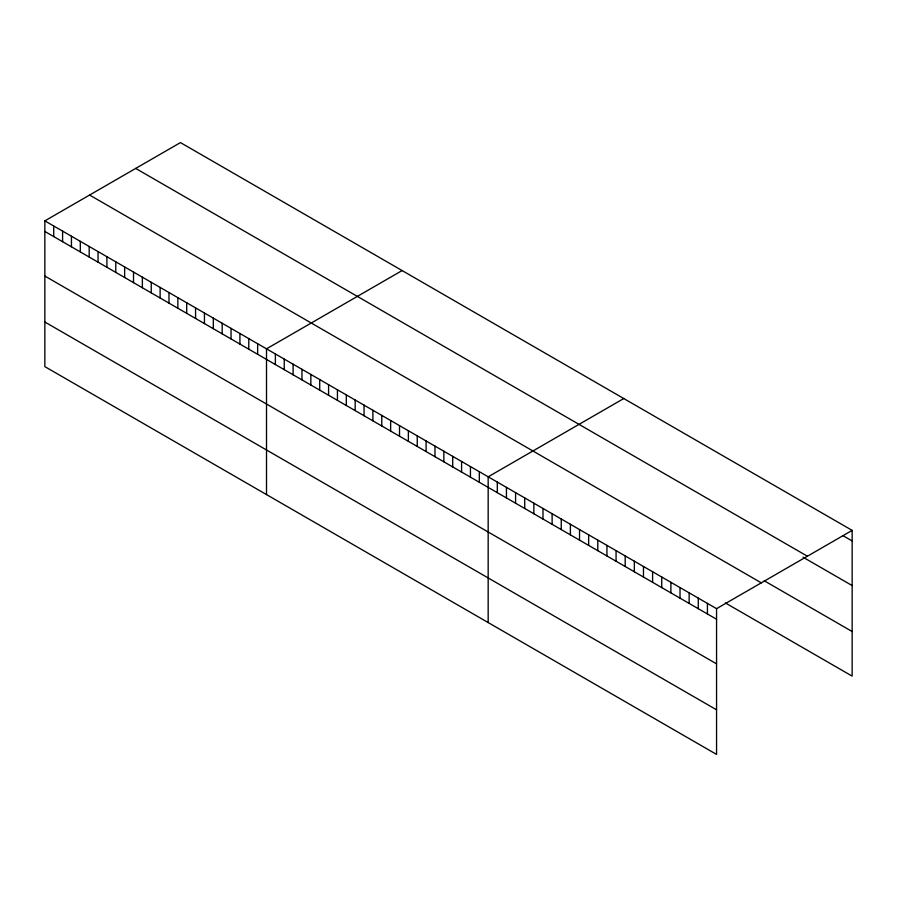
<?xml version="1.0" encoding="UTF-8"?>
<svg xmlns="http://www.w3.org/2000/svg" width="897" height="897" viewBox="0 0 897 897"><rect width="100%" height="100%" fill="white"/><g stroke="black" fill="none" stroke-linecap="round" stroke-linejoin="round"><path stroke-width="1.35" d="M44.85 220.875L716.557 608.671L716.557 754.411L44.85 366.615L44.85 220.875L180.443 142.589L852.15 530.385L852.15 676.125L725.404 602.952M402.114 270.558L266.51 348.843L266.51 494.583M623.774 398.537L488.17 476.823L488.17 622.563M716.557 608.671L852.15 530.385M843.012 535.688L852.15 540.958M135.705 168.423L807.401 556.218M803.05 557.216L852.15 585.562M764.222 580.763L852.15 631.522M89.599 195.041L761.295 582.837M44.85 231.448L716.557 619.244M44.85 276.052L716.557 663.847M44.85 322.012L716.557 709.807M707.419 603.401L707.419 613.974M698.281 598.131L698.281 608.704M689.143 592.85L689.143 603.423M680.016 587.58L680.016 598.153M670.878 582.299L670.878 592.872M661.739 577.029L661.739 587.602M652.601 571.759L652.601 582.332M643.474 566.478L643.474 577.051M634.336 561.208L634.336 571.781M625.198 555.938L625.198 566.5M616.071 550.657L616.071 561.23M606.933 545.387L606.933 555.961M597.794 540.106L597.794 550.68M588.656 534.836L588.656 545.41M579.529 529.566L579.529 540.14M570.391 524.285L570.391 534.859M561.253 519.015L561.253 529.589M552.115 513.734L552.115 524.308M542.988 508.464L542.988 519.038M533.85 503.195L533.85 513.768M524.711 497.913L524.711 508.487M515.584 492.644L515.584 503.217M506.446 487.374L506.446 497.947M497.308 482.093L497.308 492.666M479.312 471.699L479.312 482.272M470.443 466.586L470.443 477.159M461.574 461.462L461.574 472.035M452.705 456.349L452.705 466.922M443.847 451.225L443.847 461.798M434.978 446.112L434.978 456.685M426.109 440.988L426.109 451.561M417.24 435.864L417.24 446.437M408.37 430.751L408.37 441.324M399.513 425.627L399.513 436.2M390.644 420.514L390.644 431.087M381.774 415.389L381.774 425.963M372.905 410.277L372.905 420.85M364.047 405.152L364.047 415.726M355.178 400.04L355.178 410.613M346.309 394.915L346.309 405.489M337.44 389.803L337.44 400.376M328.582 384.678L328.582 395.252M319.713 379.554L319.713 390.128M310.844 374.441L310.844 385.015M301.975 369.317L301.975 379.891M293.106 364.204L293.106 374.778M284.248 359.08L284.248 369.654M275.379 353.967L275.379 364.541M257.641 343.73L257.641 354.304M248.783 338.606L248.783 349.18M239.914 333.493L239.914 344.067M231.045 328.369L231.045 338.943M222.176 323.245L222.176 333.819M213.318 318.132L213.318 328.706M204.449 313.008L204.449 323.582M195.58 307.895L195.58 318.469M186.711 302.771L186.711 313.345M177.853 297.658L177.853 308.232M168.984 292.534L168.984 303.108M160.115 287.421L160.115 297.995M151.245 282.297L151.245 292.87M142.376 277.184L142.376 287.758M133.518 272.06L133.518 282.633M124.649 266.936L124.649 277.509M115.78 261.823L115.78 272.396M106.911 256.699L106.911 267.272M98.053 251.586L98.053 262.159M89.184 246.462L89.184 257.035M80.315 241.349L80.315 251.922M71.446 236.225L71.446 246.798M62.588 231.112L62.588 241.685M53.719 225.988L53.719 236.561"/></g></svg>
